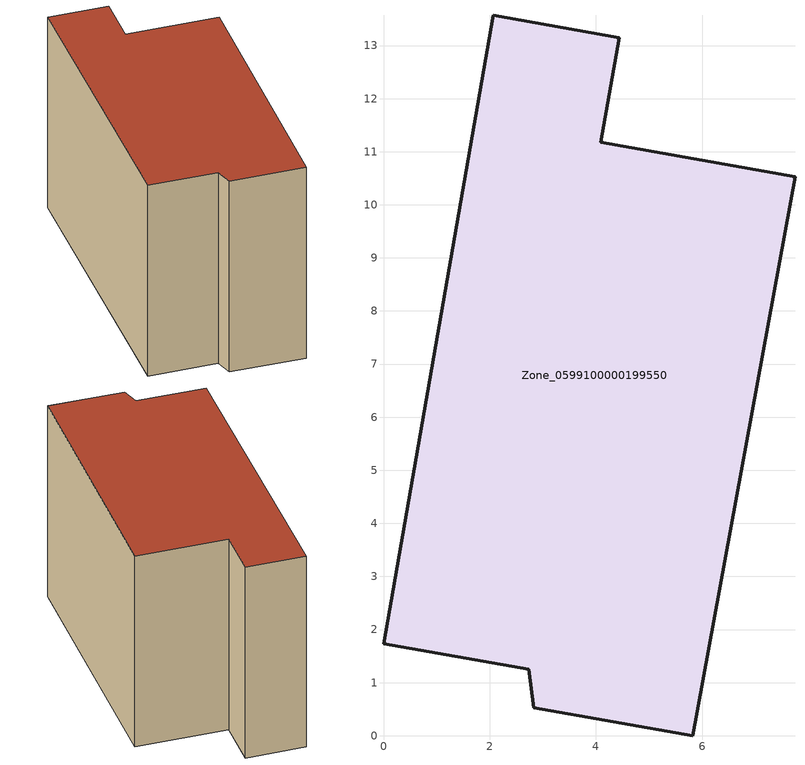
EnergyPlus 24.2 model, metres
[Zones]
Zone_0599100000199550
 floor ground (C_G): 4.09,11.18 7.75,10.53 5.82,0 2.83,0.53 2.74,1.25 0,1.73 2.07,13.57 4.44,13.15 z0
 wall outside (C_F): 2.74,1.25 2.83,0.53 5.82,0 7.75,10.53 4.09,11.18 4.44,13.15 2.07,13.57 0,1.73 2.74,1.25 z0:8.59
 roof outside (C_R): 7.75,10.53 4.09,11.18 4.44,13.15 2.07,13.57 0,1.73 2.74,1.25 2.83,0.53 5.82,0 z8.59
[BUILDING]
Pand.0599100000199550: North Axis=0; Terrain=City; Loads Convergence Tolerance Value=0.04; Temperature Convergence Tolerance Value=0.4; Solar Distribution=FullExterior; Maximum Number of Warmup Days=25; Minimum Number of Warmup Days=1
[Site:Location]
Rotterdam.The.Hague.AP_ZH_NLD Design_Conditions: Latitude=51.96; Longitude=4.45; Time Zone=1; Elevation=-4.5
[SITE:GROUNDTEMPERATURE:BUILDINGSURFACE]
18, 18, 18, 18, 18, 18, 18, 18, 18, 18, 18, 18
[MATERIAL] Thermal Absorptance=0.9; Solar Absorptance=0.7; Visible Absorptance=0.7
Name | Roughness | Thickness | Conductivity | Density | Specific Heat
G.TI.1946-1964 | MediumSmooth | 0.15 | 1 | 540 | 1210
F.TI.1946-1964 | Rough | 0.3 | 0.857143 | 1920 | 840
R.TI.1946-1964 | MediumRough | 0.2 | 0.277778 | 1500 | 1000
[CONSTRUCTION]
C_G: G.TI.1946-1964
C_F: F.TI.1946-1964
C_R: R.TI.1946-1964
[ZONE]
Zone_0599100000199550: Type=1; Multiplier=1; Ceiling Height=Autocalculate; Volume=Autocalculate; Floor Area=autocalculate; Part of Total Floor Area=Yes
[ZONEINFILTRATION:DESIGNFLOWRATE]
Infil_Zone_0599100000199550: Zone or ZoneList or Space or SpaceList=Zone_0599100000199550; Schedule=AlwaysOn; Design Flow Rate Calculation Method=Flow/Area; Flow Rate per Floor Area=0.003; Constant Term Coefficient=1; Temperature Term Coefficient=0; Velocity Term Coefficient=0; Velocity Squared Term Coefficient=0
[HVACTEMPLATE:ZONE:IDEALLOADSAIRSYSTEM]
Zone_0599100000199550: Maximum Heating Supply Air Temperature=50; Minimum Cooling Supply Air Temperature=13; Maximum Heating Supply Air Humidity Ratio=0.0156; Minimum Cooling Supply Air Humidity Ratio=0.0077; Heating Limit=NoLimit; Cooling Limit=NoLimit; Dehumidification Control Type=ConstantSensibleHeatRatio; Cooling Sensible Heat Ratio=0.7; Dehumidification Setpoint=60; Humidification Control Type=None; Humidification Setpoint=30; Outdoor Air Method=None; Outdoor Air Flow Rate per Person=0.00944; Outdoor Air Flow Rate per Zone Floor Area=0; Outdoor Air Flow Rate per Zone=0; Demand Controlled Ventilation Type=None; Outdoor Air Economizer Type=NoEconomizer; Heat Recovery Type=None; Sensible Heat Recovery Effectiveness=0.7; Latent Heat Recovery Effectiveness=0.65
[ZONECONTROL:THERMOSTAT]
ThermostatControl_Zone_0599100000199550: Zone or ZoneList=Zone_0599100000199550; Control Type Schedule=DualSetpointControlType; Control 1=Thermostat_Zone_0599100000199550; Temperature Difference Between Cutout And Setpoint=0
[THERMOSTATSETPOINT:DUALSETPOINT]
Thermostat_Zone_0599100000199550: Heating Setpoint Temperature Schedule=HeatingSetpoint_Zone_0599100000199550; Cooling Setpoint Temperature Schedule=CoolingSetpoint_Zone_0599100000199550
[SCHEDULE:COMPACT]
HeatingSetpoint_Zone_0599100000199550: Through: 12/31, For: AllDays, Until: 24:00, 21
CoolingSetpoint_Zone_0599100000199550: Through: 12/31, For: AllDays, Until: 24:00, 24
DualSetpointControlType: Through: 12/31, For: AllDays, Until: 24:00, 4
AlwaysOn: Through: 12/31, For: AllDays, Until: 24:00, 1
